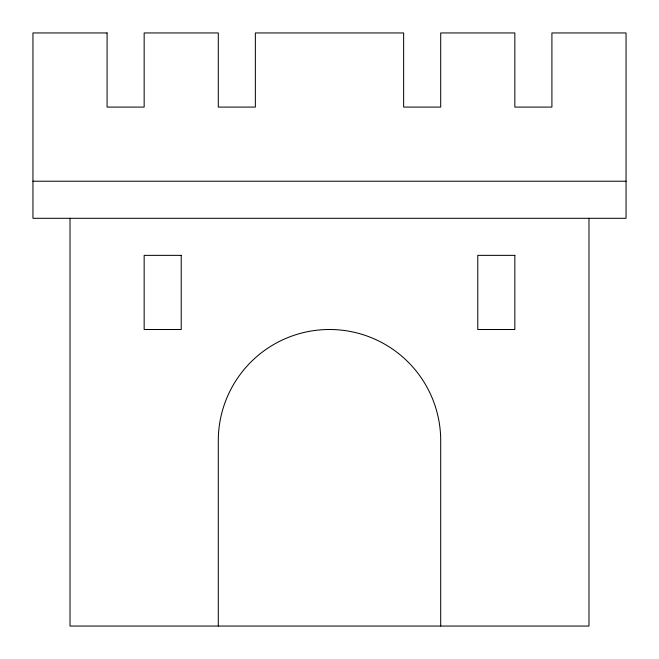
<?xml version="1.0" encoding="UTF-8"?>
<svg xmlns="http://www.w3.org/2000/svg" width="659" height="659" viewBox="0 0 659 659"><rect width="100%" height="100%" fill="white"/><g stroke="black" fill="none" stroke-linecap="round" stroke-linejoin="round"><path stroke-width="0.99" d="M32.95 181.225L626.05 181.225M588.981 218.294L588.981 626.05L70.019 626.05L70.019 218.294M440.706 626.05L440.706 440.706A111.206 111.206 0 0 0 329.5 329.5A111.206 111.206 0 0 0 218.294 440.706L218.294 626.05M107.087 32.95L32.95 32.95L32.95 218.294L626.05 218.294L626.05 32.95L551.913 32.95L551.913 107.087L514.844 107.087L514.844 32.95L440.706 32.95L440.706 107.087L403.637 107.087L403.637 32.95L255.362 32.95L255.362 107.087L218.294 107.087L218.294 32.95L144.156 32.95L144.156 107.087L107.087 107.087L107.087 32.95M181.225 255.362L144.156 255.362L144.156 329.5L181.225 329.5L181.225 255.362M514.844 255.362L477.775 255.362L477.775 329.5L514.844 329.5L514.844 255.362"/></g></svg>
